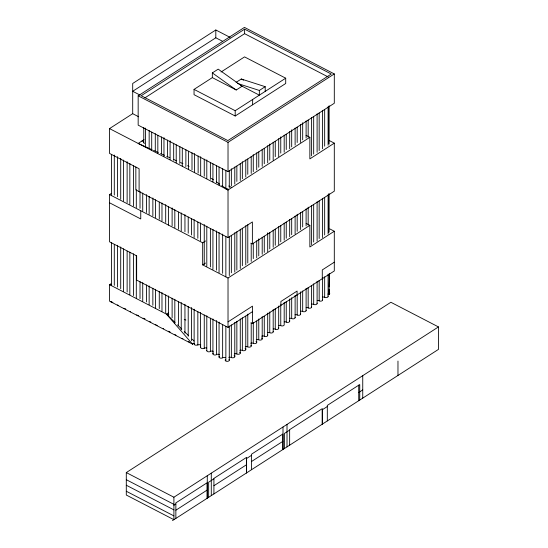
<?xml version="1.0" encoding="UTF-8"?>
<svg xmlns="http://www.w3.org/2000/svg" width="548" height="548" viewBox="0 0 548 548"><rect width="100%" height="100%" fill="white"/><g stroke="black" fill="none" stroke-linecap="round" stroke-linejoin="round"><path stroke-width="0.82" d="M252.573 104.826L252.697 99.435M329.67 293.187A2.11 1.219 0 0 1 329.369 294.105L328.958 294.365L329.115 289.317M329.197 286.796L329.629 273.329M200.815 344.898C198.931 343.754 194.218 347.11 194.328 343.548M206.719 348.007A2.055 1.185 0 0 0 204.253 348.275C203.164 349.076 199.999 348.651 200.746 346.87M110.785 283.857L109.532 284.665L109.532 301.153L192.54 344.137L193.663 343.336L192.458 344.096M230.126 37.387L215.809 29.976L132.698 83.474L132.698 113.683L109.532 128.595L109.532 153.413L139.103 168.729L139.103 191.581M215.809 29.976L215.809 37.791L132.698 91.29L140.178 95.16M138.165 95.811L244.442 27.4L334.301 73.932L334.301 103.257L228.023 171.668L138.165 125.136L138.165 95.811L228.023 142.343L334.301 73.932M244.607 29.154L141.199 95.715L227.858 140.589L331.273 74.028L244.607 29.154L244.607 33.681L144.788 97.934M212.336 77.617L212.336 72.911L218.193 69.144L242.093 86.221L236.236 89.988L212.336 77.617L194.047 89.393L194.047 94.694L235.195 116.005L285.707 83.495L285.707 78.193L244.552 56.882L221.043 72.014M144.083 139.624L138.165 143.432L152.049 149.7M236.099 82.364L241.305 79.008L265.205 86.68L265.205 91.386M237.442 83.419L259.348 90.454L265.205 86.68M235.195 116.005L235.195 110.703L285.707 78.193M252.464 311.668L228.023 327.403L136.651 280.09L136.651 255.854L109.532 241.812L109.532 194.574L110.943 193.663M135.849 167.044L135.849 189.896L228.023 237.626L228.023 189.985L309.86 137.308L306.065 135.342M329.012 140.411L334.301 143.151L309.86 158.886L309.86 137.308M110.717 301.763L111.08 301.53M306.133 223.399L309.86 225.331L228.023 278.007L202.671 264.876L202.671 242.805L205.541 240.962M228.023 237.626L252.381 221.947L252.381 243.915L250.874 243.134M202.671 264.876L205.5 263.061M252.381 243.915L334.301 191.184L334.301 143.151M109.532 284.665L166.455 314.141L168.572 312.778M329.786 228.906L334.301 231.242L309.86 246.977L309.86 225.331M228.023 321.882L252.464 306.147L252.464 323.642L250.963 322.861M334.301 262.191L322.286 269.931L322.286 278.706M252.464 323.642L334.301 270.965L334.301 231.242M438.469 326.923L173.901 497.221L173.901 519.689L126.293 495.036L126.293 472.575L390.868 302.27L438.469 326.923L438.469 349.384L172.483 520.6M213.919 478.822L208.651 482.213L208.651 497.317M289.645 430.077L284.378 433.468L284.378 448.572M173.901 505.29L175.86 504.03M251.587 455.278L246.518 458.546L246.518 472.945M327.314 406.534L322.245 409.801L322.245 424.2M397.971 361.057L397.971 375.455M175.86 510.215L207.144 490.076M213.919 485.72L246.6 464.683M251.587 461.471L282.871 441.332M358.728 392.505L362.742 389.923M295.043 314.799L295.173 314.764A2.055 1.185 0 0 1 297.187 315.004A2.055 1.185 0 0 0 299.681 315.114A2.055 1.185 0 0 0 300.516 313.751M112.429 302.229L112.929 302.236M125.136 308.812L125.691 308.839M138.028 315.422L138.576 315.456M144.994 318.778L143.09 318.203M327.793 294.043L329.129 294.44L329.129 273.952M150.337 321.957L150.864 322.073M156.755 325.279L157.283 325.396M163.174 328.608L163.701 328.718M170.12 332.04L168.517 331.211M182.957 338.691L181.97 338.39M189.43 341.979L188.444 341.678M141.925 141.007L143.583 141.411M192.54 344.137L166.455 314.141L168.887 314.874M184.272 319.546L185.888 320.039M111.963 302.147L111.271 301.79M118.197 305.373L117.361 304.941M124.615 308.695L123.779 308.271M137.5 315.312L136.671 314.881M176.011 335.253L174.935 334.533M153.591 150.399L158.221 152.488M160.53 153.529L164.386 155.269M166.702 156.317L169.784 157.708M173.641 159.447L176.73 160.845M180.587 162.585L182.902 163.633M187.526 165.722L189.067 166.414M244.607 33.681L328.231 76.98M215.809 37.791L222.536 41.278M241.305 79.008L243.545 80.172M240.62 85.454L259.348 95.153L259.348 90.454M194.047 89.393L235.195 110.703M132.698 113.683L138.658 116.765M228.769 186.005L231.783 187.56M109.532 128.595L228.023 189.985L227.769 188.396M109.532 194.574L202.671 242.805M109.532 202.781L140.747 218.947L140.747 210.74M126.293 472.575L173.901 497.221M126.293 479.692L173.901 504.345M126.293 485.233L173.901 509.88M126.293 491.248L173.901 515.901M156.296 325.094L155.68 324.56M149.508 321.525L149.878 321.772M130.198 311.593L130.568 311.839M211.364 178.36L213.446 179.812M216.22 181.751L219.693 184.169M221.776 185.628L228.023 189.985M212.336 72.911L236.236 89.988M166.455 314.141L175.031 322.491M177.484 324.882L181.772 329.06M184.224 331.444L188.512 335.623M192.19 339.205L194.026 340.993M362.742 375.668L362.742 398.129M359.741 400.067L359.741 384.538L327.314 405.404L327.314 420.933M358.728 385.182L358.728 400.711M329.129 105.723L329.129 144.151M329.129 193.677L329.129 232.105M328.567 107.004L328.567 143.672M328.567 193.992L328.567 232.373M328.094 106.792L328.094 145.22M328.094 194.746L328.094 234.03M328.094 274.164L328.094 296.372M324.663 109.449L324.663 146.165M324.663 197.403L324.663 234.982M324.663 276.822L324.663 297.317A2.055 1.185 0 0 0 327.163 297.427A2.055 1.185 0 0 0 327.992 296.064M322.594 110.326L322.594 148.755M322.594 198.287L322.594 237.565M322.594 277.706L322.594 299.907M322.327 424.145L322.327 408.616L289.645 429.653L289.645 445.182M319.169 112.984L319.169 150.563M319.169 200.945L319.169 238.517M319.169 280.364L319.169 300.852A2.055 1.185 0 0 0 321.669 300.968A2.055 1.185 0 0 0 322.498 299.598M317.1 113.868L317.1 152.296M317.1 201.822L317.1 241.106M317.1 281.24L317.1 303.441M313.675 116.525L313.675 154.098M313.675 204.479L313.675 242.052M313.675 283.898L313.675 304.393A2.055 1.185 0 0 0 316.169 304.503A2.055 1.185 0 0 0 317.004 303.14M311.606 117.402L311.606 155.831M311.606 205.363L311.606 244.641M311.606 285.631L311.606 306.983M308.175 120.06L308.175 137.137M308.175 207.165L308.175 225.098M308.175 287.433L308.175 307.928A2.055 1.185 0 0 0 310.675 308.045A2.055 1.185 0 0 0 311.504 306.675M306.106 120.944L306.106 138.021M306.106 208.898L306.106 225.975M306.106 288.317L306.106 310.517M302.681 122.745L302.681 139.822M302.681 211.555L302.681 226.927M302.681 290.974L302.681 311.47A2.055 1.185 0 0 0 305.181 311.579A2.055 1.185 0 0 0 306.01 310.216M300.612 124.478L300.612 142.412M300.612 212.439L300.612 229.516M300.612 291.851L300.612 314.059M297.187 127.136L297.187 142.507M297.187 214.241L297.187 231.318M297.187 294.509L297.187 315.004M297.091 294.92L297.091 291.063L280.891 301.489L280.891 305.346M295.119 128.02L295.119 145.097M295.119 215.974L295.119 233.907M295.119 295.393L295.119 317.593M291.687 129.801L291.687 146.85M291.687 218.474L291.687 234.674M291.687 297.763L291.687 318.546A2.055 1.185 0 0 0 294.187 318.655A2.055 1.185 0 0 0 295.016 317.292M289.68 131.589L289.68 148.666M289.68 219.543L289.68 236.62M289.68 298.961L289.68 321.162M287.015 424.412L287.015 446.873M286.255 134.219L286.255 149.57M286.255 222.043L286.255 238.243M286.255 301.332L286.255 322.114A2.055 1.185 0 0 0 288.748 322.224A2.055 1.185 0 0 0 289.584 320.861M284.186 135.123L284.186 152.2M284.186 223.077L284.186 240.161M284.186 302.496L284.186 324.704A2.055 1.185 0 0 1 283.021 325.834A2.055 1.185 0 0 1 280.761 325.649A2.055 1.185 0 0 0 278.747 325.402M283.001 426.995L283.001 449.456M282.871 449.538L282.871 434.009L251.587 454.148L251.587 469.677M280.761 136.904L280.761 153.104M280.761 225.577L280.761 241.778M280.761 304.873L280.761 325.649M278.692 138.658L278.692 156.591M278.692 226.619L278.692 244.552M278.692 306.037L278.692 328.238M275.26 141.295L275.26 156.646M275.26 229.119L275.26 245.312M275.26 308.408L275.26 329.19A2.055 1.185 0 0 0 277.761 329.3A2.055 1.185 0 0 0 278.589 327.937M273.192 142.199L273.192 160.132M273.192 230.153L273.192 247.237M273.192 309.572L273.192 331.773M269.767 143.98L269.767 160.18M269.767 232.653L269.767 248.854M269.767 311.949L269.767 332.725A2.055 1.185 0 0 0 272.267 332.835A2.055 1.185 0 0 0 273.096 331.471M267.698 145.734L267.698 162.818M267.698 232.838L267.698 251.628M267.698 313.114L267.698 335.314M264.273 148.371L264.273 163.722M264.273 236.188L264.273 252.388M264.273 316.333L264.273 336.26A2.055 1.185 0 0 0 266.766 336.376A2.055 1.185 0 0 0 267.602 335.006M262.204 149.275L262.204 166.352M262.204 237.229L262.204 254.313M262.204 316.648L262.204 338.849M258.772 151.912L258.772 167.256M258.772 238.873L258.772 255.93M258.772 319.018L258.772 339.801A2.055 1.185 0 0 0 261.677 339.712A2.055 1.185 0 0 0 261.519 338.034M256.711 152.81L256.711 169.887M256.711 240.771L256.711 257.848M256.711 321.039L256.711 342.39M253.279 154.598L253.279 171.647M253.279 243.264L253.279 258.615M253.279 322.56L253.279 343.336A2.055 1.185 0 0 0 256.183 343.247A2.055 1.185 0 0 0 256.026 341.568M251.21 156.351L251.21 173.428M251.21 243.449L251.21 261.382M251.21 322.868L251.21 345.925M247.785 158.989L247.785 174.333M247.785 224.639L247.785 263.006M247.785 314.162L247.785 346.877A2.055 1.185 0 0 0 250.498 346.891A2.055 1.185 0 0 0 250.881 345.343M246.6 472.89L246.6 457.361L213.919 478.397L213.919 493.926M245.778 159.92L245.778 176.997M245.778 225.673L245.778 264.951M245.778 316.189L245.778 349.494M242.346 161.701L242.346 178.751M242.346 228.208L242.346 265.718M242.346 317.73L242.346 350.446A2.055 1.185 0 0 0 245.251 350.35A2.055 1.185 0 0 0 245.093 348.672M240.277 163.455L240.277 180.532M240.277 229.208L240.277 268.493M240.277 318.874L240.277 353.035M236.852 166.092L236.852 181.436M236.852 231.742L236.852 270.109M236.852 321.265L236.852 353.981A2.055 1.185 0 0 0 239.757 353.892A2.055 1.185 0 0 0 239.599 352.213M234.784 166.989L234.784 184.073M234.784 232.749L234.784 272.027M234.784 322.409L234.784 356.57M231.359 168.777L231.359 185.827M231.359 235.277L231.359 272.794M231.359 324.806L231.359 357.522A2.055 1.185 0 0 0 234.263 357.426A2.055 1.185 0 0 0 234.106 355.748M229.29 170.531L229.29 187.608M229.29 236.284L229.29 275.569M229.29 325.95L229.29 360.105M228.023 142.343L228.023 171.668M228.023 278.007L228.023 327.403M225.858 170.202L225.858 189.005M225.858 236.626L225.858 276.856M225.858 326.498L225.858 360.742M222.639 168.633L222.639 185.704M222.639 234.071L222.639 273.322M222.639 324.519L222.639 357.789A2.055 1.185 0 0 1 219.734 357.885A2.055 1.185 0 0 1 219.577 356.207M219.049 167.065L219.049 185.019M219.049 232.496L219.049 272.596M219.049 322.08L219.049 357.063M216.508 165.462L216.508 182.525M216.508 230.9L216.508 270.15M216.508 320.491L216.508 354.618A2.055 1.185 0 0 1 213.604 354.714A2.055 1.185 0 0 1 213.446 353.035M212.925 163.893L212.925 181.84M212.925 229.317L212.925 269.424M212.925 318.909L212.925 353.892M211.288 473.157L211.288 495.625M210.384 162.29L210.384 179.354M210.384 228.585L210.384 266.979M210.384 318.169L210.384 351.446A2.055 1.185 0 0 1 207.918 351.713A2.055 1.185 0 0 1 206.836 350.412M207.274 475.739L207.274 498.207M207.144 498.29L207.144 482.754L175.86 502.893L175.86 518.422M206.795 159.865L206.795 178.669M206.795 226.146L206.795 266.246M206.795 315.737L206.795 350.72M204.253 159.112L204.253 176.182M204.253 224.557L204.253 264.657M204.253 314.997L204.253 348.275M200.671 156.694L200.671 175.497M200.547 222.913L200.547 240.825M200.547 312.497L200.547 347.48M198.129 155.94L198.129 173.01M197.835 222.084L197.835 238.298M197.835 311.675L197.835 344.952M194.54 153.522L194.54 172.325M194.129 219.584L194.129 237.503M194.129 309.175L194.129 344.158M191.999 152.769L191.999 169.839M191.423 218.762L191.423 234.976M191.423 307.497L191.423 340.774M188.416 151.2L188.416 169.147M188.211 217.029L188.211 233.215M188.211 306.476L188.211 336.294M185.875 149.597L185.875 166.661M184.95 214.617L184.95 231.688M184.95 304.209L184.95 333.218M182.285 148.029L182.285 165.976M181.237 212.973L181.237 230.893M181.237 302.565L181.237 329.869M179.799 146.385L179.799 163.455M178.532 212.083L178.532 229.119M178.532 301.53L178.532 325.382M176.216 144.823L176.216 162.77M174.819 209.651L174.819 227.571M174.819 299.235L174.819 323.128M173.675 143.234L173.675 160.324M172.113 207.904L172.113 225.797M172.113 298.201L172.113 317.799M170.086 140.795L170.086 159.598M168.4 206.329L168.4 225.098M168.4 295.913L168.4 315.538M167.544 140.055L167.544 157.153M165.695 204.582L165.695 222.467M165.695 294.879L165.695 312.771M163.962 137.617L163.962 156.427M161.982 203L161.982 220.919M161.982 292.591L161.982 311.36M161.42 136.884L161.42 153.981M159.276 202.109L159.276 219.145M159.276 291.557L159.276 308.593M157.831 135.301L157.831 153.248M155.564 199.678L155.564 217.597M155.564 289.269L155.564 308.038M155.29 133.712L155.29 150.81M152.858 197.931L152.858 215.823M152.858 288.234L152.858 305.27M151.707 132.13L151.707 150.077M149.166 130.54L149.166 147.631M149.145 196.355L149.145 214.275M149.145 285.946L149.145 304.715M146.439 194.609L146.439 212.501M146.439 284.912L146.439 301.948M145.576 128.102L145.576 146.905M143.775 127.568L143.775 142.686M142.727 193.033L142.727 210.953M142.727 282.617L142.727 301.393M140.021 191.286L140.021 208.322M140.021 281.583L140.021 298.626M136.308 189.711L136.308 207.624M136.308 255.409L136.308 298.071M133.602 165.811L133.548 205.986M133.548 253.765L133.548 295.571M129.835 163.379L129.835 204.336M129.835 252.121L129.835 294.776M127.129 161.674L127.129 202.561M127.129 251.121L127.129 292.009M123.416 160.057L123.416 201.013M123.416 248.792L123.416 291.454M120.711 158.351L120.711 199.239M120.711 246.943L120.711 288.686M117.505 156.687L117.505 196.725M117.505 245.285L117.505 287.022M114.292 155.022L114.292 195.061M114.292 244.47L114.292 285.364M111.539 154.646L111.539 195.684M111.539 242.702L111.539 285.453A2.055 1.185 0 0 1 110.895 284.323M322.649 297.071A2.055 1.185 0 0 1 324.663 297.317M245.285 346.768A2.055 1.185 0 0 1 247.785 346.877M311.661 304.147A2.055 1.185 0 0 1 313.675 304.393M306.161 307.688A2.055 1.185 0 0 1 308.175 307.928M273.247 328.944A2.055 1.185 0 0 1 275.26 329.19M317.155 300.612A2.055 1.185 0 0 1 319.169 300.852M300.667 311.223A2.055 1.185 0 0 1 302.681 311.47M284.241 321.868A2.055 1.185 0 0 1 286.255 322.114M228.954 359.522A2.055 1.185 0 0 1 227.345 361.358A2.055 1.185 0 0 1 225.399 359.632M261.773 336.15A2.055 1.185 0 0 1 264.273 336.26M228.859 357.406A2.055 1.185 0 0 1 231.359 357.522M250.779 343.226A2.055 1.185 0 0 1 253.279 343.336M256.279 339.692A2.055 1.185 0 0 1 258.772 339.801M289.673 318.299A2.055 1.185 0 0 1 291.687 318.546M239.853 350.336A2.055 1.185 0 0 1 242.346 350.446M234.352 353.871A2.055 1.185 0 0 1 236.852 353.981M267.753 332.478A2.055 1.185 0 0 1 269.767 332.725M144.46 143.501A2.055 1.185 0 0 1 143.816 142.377M210.384 351.446A2.055 1.185 0 0 1 213.288 351.357M216.508 354.618A2.055 1.185 0 0 1 219.419 354.529M222.639 357.789A2.055 1.185 0 0 1 225.543 357.7"/></g></svg>
